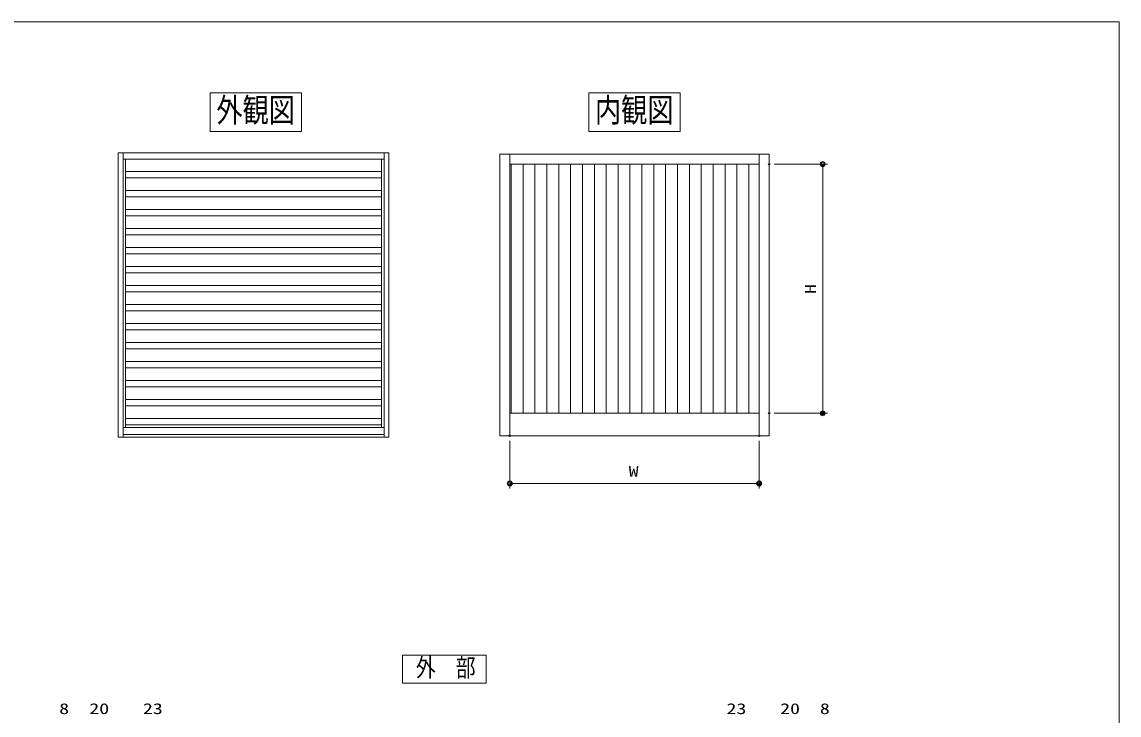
# Model space of a CAD drawing. Units: millimetres on the paper. Extents: x -395 to 395, y -281 to 281.
# Drawn here: x -44.6 to 395.3, y 2.9 to 281 of the extents above; entities that cross this region are included whole.
import ezdxf
from ezdxf.enums import TextEntityAlignment as Align

# ---------------------------------------------------------------- set-up
doc = ezdxf.new("R2010")
doc.units = ezdxf.units.MM
doc.header["$PDMODE"] = 32
doc.header["$PDSIZE"] = 0.5
for name, color, linetype, lineweight in [('0-2_USERZ', 3, 'Continuous', 9), ('0-3_F-1', 7, 'Continuous', 9), ('0-5_TEXT', 4, 'Continuous', 9), ('0-6_0', 7, 'Continuous', 9), ('0-9_USER1', 4, 'Continuous', 9)]:
    doc.layers.add(name, color=color, linetype=linetype, lineweight=lineweight)
doc.layers.add('0-7_DEFPOINTS', color=1, linetype='Continuous')
doc.styles.add('ＭＳ ゴシック', font='')
doc.styles.get('ＭＳ ゴシック').set_extended_font_data('MS Gothic')

# ---------------------------------------------------------------- blocks, each defined once
blk = doc.blocks.new('図枠')
at = {"layer": '0-3_F-1'}
blk.add_lwpolyline([(790.6, 0), (0, 0), (0, 562), (790.6, 562)], close=True, dxfattribs=at)
blk = doc.blocks.new('DOT1')
at = {"layer": '0-6_0'}
blk.add_line((0, 0), (-1, 0), dxfattribs=at)
for radius in [0.5, 0.325]:
    blk.add_circle((0, 0), radius, dxfattribs=at)
blk = doc.blocks.new('GAIBU_W')
at = {"layer": '0-9_USER1'}
blk.add_lwpolyline([(-16.8, -5.6), (16.8, -5.6), (16.8, 5.6), (-16.8, 5.6)], close=True, dxfattribs=at)
at = {"layer": '0-9_USER1', "style": 'ＭＳ ゴシック', "width": 0.8}
blk.add_text('外\u3000部', height=7.309, dxfattribs=at).set_placement((-11.4, -5.206), align=Align.BOTTOM_LEFT)

msp = doc.modelspace()

# ---------------------------------------------------------------- linework, layer by layer
at = {"layer": '0-2_USERZ'}
for p, q in [((-3.032, 221.013), (99.568, 221.013)), ((151.578, 123.973), (151.578, 223.973)), ((156.341, 123.973), (156.341, 223.973)), ((161.103, 123.973), (161.103, 223.973)), ((165.866, 123.973), (165.866, 223.973)), ((170.628, 123.973), (170.628, 223.973)), ((175.391, 123.973), (175.391, 223.973)), ((180.153, 123.973), (180.153, 223.973)), ((184.916, 123.973), (184.916, 223.973)), ((189.678, 123.973), (189.678, 223.973)), ((194.441, 123.973), (194.441, 223.973)), ((199.203, 123.973), (199.203, 223.973)), ((203.966, 123.973), (203.966, 223.973)), ((208.728, 123.973), (208.728, 223.973)), ((213.491, 123.973), (213.491, 223.973)), ((218.253, 123.973), (218.253, 223.973)), ((223.016, 123.973), (223.016, 223.973)), ((227.778, 123.973), (227.778, 223.973)), ((232.541, 123.973), (232.541, 223.973)), ((237.303, 123.973), (237.303, 223.973)), ((242.066, 123.973), (242.066, 223.973)), ((246.828, 123.973), (246.828, 223.973)), ((256.986, 223.973), (278.458, 223.973)), ((276.458, 221.973), (276.458, 125.973)), ((-3.032, 218.473), (99.568, 218.473)), ((-3.032, 213.393), (99.568, 213.393)), ((-3.032, 210.853), (99.568, 210.853)), ((-3.032, 205.773), (99.568, 205.773)), ((-3.032, 203.233), (99.568, 203.233)), ((-3.032, 198.153), (99.568, 198.153)), ((-3.032, 195.613), (99.568, 195.613)), ((-3.032, 190.533), (99.568, 190.533)), ((-3.032, 187.993), (99.568, 187.993)), ((-3.032, 182.913), (99.568, 182.913)), ((-3.032, 180.373), (99.568, 180.373)), ((-3.032, 175.293), (99.568, 175.293)), ((-3.032, 172.753), (99.568, 172.753)), ((-3.032, 167.673), (99.568, 167.673)), ((-3.032, 165.133), (99.568, 165.133)), ((-3.032, 160.053), (99.568, 160.053)), ((-3.032, 157.513), (99.568, 157.513)), ((-3.032, 152.433), (99.568, 152.433)), ((-3.032, 149.893), (99.568, 149.893)), ((-3.032, 144.813), (99.568, 144.813)), ((-3.032, 142.273), (99.568, 142.273)), ((-3.032, 137.193), (99.568, 137.193)), ((-3.032, 134.653), (99.568, 134.653)), ((-3.032, 129.573), (99.568, 129.573)), ((-3.032, 127.033), (99.568, 127.033)), ((256.986, 123.973), (278.458, 123.973)), ((-3.032, 121.953), (99.568, 121.953)), ((-3.032, 119.413), (99.568, 119.413)), ((150.985, 112.973), (150.985, 93.836)), ((250.985, 112.973), (250.985, 93.836)), ((152.985, 95.836), (248.985, 95.836))]:
    msp.add_line(p, q, dxfattribs=at)
at = {"layer": '0-2_USERZ', "color": 4}
for points in [[(-4.032, 114.473), (-6.033, 114.473), (-6.033, 228.473), (-4.032, 228.473)], [(-4.032, 225.973), (100.568, 225.973), (100.568, 228.473), (-4.032, 228.473)], [(100.568, 114.473), (102.568, 114.473), (102.568, 228.473), (100.568, 228.473)], [(150.985, 114.973), (146.985, 114.973), (146.985, 227.973), (150.985, 227.973)], [(150.985, 223.973), (250.985, 223.973), (250.985, 227.973), (150.985, 227.973)], [(250.985, 114.973), (254.986, 114.973), (254.986, 227.973), (250.985, 227.973)], [(150.985, 114.973), (250.985, 114.973), (250.985, 123.973), (150.985, 123.973)], [(-4.032, 114.473), (100.568, 114.473), (100.568, 115.473), (-4.032, 115.473)]]:
    msp.add_lwpolyline(points, close=True, dxfattribs=at)
at = {"layer": '0-2_USERZ'}
for points in [[(-4.032, 118.273), (-3.032, 118.273), (-3.032, 225.973), (-4.032, 225.973)], [(-3.032, 225.973), (-3.032, 118.273), (99.568, 118.273), (99.568, 225.973)], [(-3.032, 118.273), (99.568, 118.273), (99.568, 225.973), (-3.032, 225.973)], [(99.568, 118.273), (100.568, 118.273), (100.568, 225.973), (99.568, 225.973)], [(150.985, 123.973), (250.985, 123.973), (250.985, 223.973), (150.985, 223.973)], [(150.985, 123.973), (250.985, 123.973), (250.985, 223.973), (150.985, 223.973)]]:
    msp.add_lwpolyline(points, close=True, dxfattribs=at)
at = {"layer": '0-5_TEXT'}
for points in [[(30.923, 236.975), (67.477, 236.975), (67.477, 252.567), (30.923, 252.567)], [(182.708, 236.975), (219.262, 236.975), (219.262, 252.567), (182.708, 252.567)]]:
    msp.add_lwpolyline(points, close=True, dxfattribs=at)
at = {"layer": '0-7_DEFPOINTS'}
for p in [(254.986, 223.973), (254.986, 123.973), (276.458, 123.973), (150.985, 114.973), (250.985, 114.973), (250.985, 95.836)]:
    msp.add_point(p, dxfattribs=at)

# ---------------------------------------------------------------- block references
at = {"layer": '0-2_USERZ'}
msp.add_blockref('図枠', (-395.3, -281), dxfattribs=at)
at = {"layer": '0-2_USERZ', "xscale": 2, "yscale": 2}
for p, rotation in [((276.458, 223.973), 90), ((276.458, 123.973), 270), ((150.985, 95.836), 180)]:
    msp.add_blockref('DOT1', p, dxfattribs=dict(at, rotation=rotation))
msp.add_blockref('DOT1', (250.985, 95.836), dxfattribs=at)
at = {"layer": '0-9_USER1'}
msp.add_blockref('GAIBU_W', (124.762, 21.353), dxfattribs=at)

# ---------------------------------------------------------------- texts
at = {"layer": '0-2_USERZ', "style": 'ＭＳ ゴシック', "width": 1.35}
msp.add_text('H', height=4.333, rotation=90, dxfattribs=at).set_placement((275.04, 171.851), align=Align.BOTTOM_LEFT)
for s, p in [('W', (198.671, 97.253)), ('8', (-29.672, 2.012)), ('20', (-17.598, 2.012)), ('23', (3.904, 2.012)), ('23', (237.904, 2.012)), ('20', (259.407, 2.012)), ('8', (275.338, 2.012))]:
    msp.add_text(s, height=4.333, dxfattribs=at).set_placement(p, align=Align.BOTTOM_LEFT)
at = {"layer": '0-5_TEXT', "style": 'ＭＳ ゴシック', "width": 0.8}
for s, p in [('外観図', (33.351, 237.972)), ('内観図', (185.137, 237.972))]:
    msp.add_text(s, height=9.619, dxfattribs=at).set_placement(p, align=Align.BOTTOM_LEFT)

doc.saveas('drawing.dxf')
